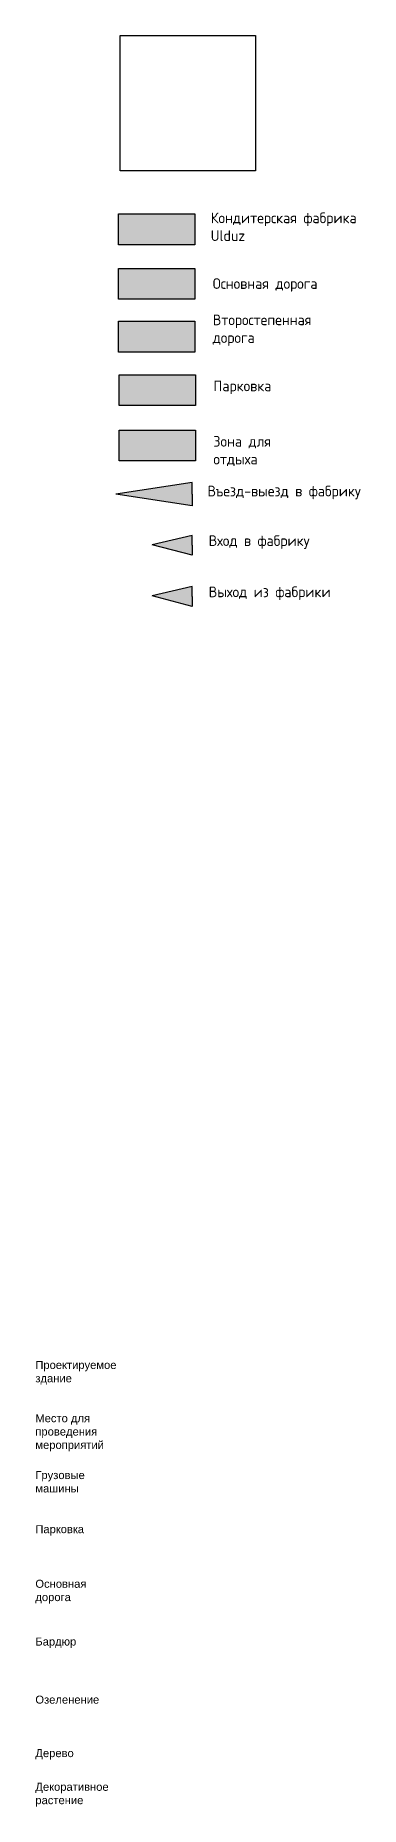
# Model space of a CAD drawing. Header units: millimetres. Extents: x -1544140 to 7445918, y -1294905 to 2019878.
# Drawn here: x 585512 to 646419, y -533383 to -201375 of the extents above; entities that cross this region are included whole.
import ezdxf

# ---------------------------------------------------------------- set-up
doc = ezdxf.new("R2010")
doc.units = ezdxf.units.MM
doc.header["$MEASUREMENT"] = 0
doc.layers.add('Plan 2', color=7, linetype='Continuous')
doc.styles.add('gost', font='GOST Common.ttf')
doc.styles.get("Standard").update_dxf_attribs({"font": 'arial.ttf'})
picture_1 = doc.add_image_def('image8.png', size_in_pixel=(600, 600))

msp = doc.modelspace()

# ---------------------------------------------------------------- hatches: boundary and pattern name
at = {"true_color": 0xffffff, "transparency": 33554687}
h = msp.add_hatch(color=7, dxfattribs=at)
h.dxf.hatch_style = 1
h.paths.add_polyline_path([(615401.1, -240606.4), (615401.1, -234849.4), (601073.9, -234849.4), (601073.9, -240606.4)])
at = {"transparency": 33554687}
h = msp.add_hatch(color=1, dxfattribs=at)
h.dxf.hatch_style = 1
h.paths.add_polyline_path([(615401.1, -250829.5), (615401.1, -245072.6), (601073.9, -245072.6), (601073.9, -250829.5)])
at = {"true_color": 0xadddf7, "transparency": 33554687}
h = msp.add_hatch(color=141, dxfattribs=at)
h.dxf.hatch_style = 1
h.paths.add_polyline_path([(615401.1, -260723.2), (615401.1, -254966.3), (601073.9, -254966.3), (601073.9, -260723.2)])
at = {"true_color": 0x939598, "transparency": 33554687}
h = msp.add_hatch(color=252, dxfattribs=at)
h.dxf.hatch_style = 1
h.paths.add_polyline_path([(615511.4, -270741.8), (615511.4, -264984.8), (601184.2, -264984.8), (601184.2, -270741.8)])
at = {"true_color": 0xafd9aa, "transparency": 33554687}
h = msp.add_hatch(color=9, dxfattribs=at)
h.dxf.hatch_style = 1
h.paths.add_polyline_path([(615511.4, -281130.3), (615511.4, -275373.4), (601184.2, -275373.4), (601184.2, -281130.3)])
at = {"transparency": 33554687}
h = msp.add_hatch(color=1, dxfattribs=at)
h.dxf.hatch_style = 1
h.paths.add_polyline_path([(614842.4, -289583.8), (614842.4, -287392.6), (614842.4, -285200.9), (600541.7, -287392.6)])
at = {"true_color": 0x000000, "transparency": 33554687}
h = msp.add_hatch(color=18, dxfattribs=at)
h.dxf.hatch_style = 1
h.paths.add_polyline_path([(607374.6, -296845.1), (614842.4, -298799.8), (614842.4, -296950.7), (614842.4, -295100.9)])
at = {"true_color": 0x76470a, "transparency": 33554687}
h = msp.add_hatch(color=36, dxfattribs=at)
h.dxf.hatch_style = 1
h.paths.add_polyline_path([(607374.6, -306448.5), (614842.4, -308403.1), (614842.4, -306554.1), (614842.4, -304704.3)])

# ---------------------------------------------------------------- linework, layer by layer
for p, q in [((614842.4, -285200.9), (600541.7, -287392.6)), ((614842.4, -287392.6), (614842.4, -285200.9)), ((614842.4, -289583.8), (600541.7, -287392.6)), ((614842.4, -287392.6), (614842.4, -285743.7)), ((614842.4, -287392.6), (614842.4, -289583.8)), ((614842.4, -295100.9), (607374.6, -296845.1)), ((614842.4, -296950.7), (614842.4, -295100.9)), ((614842.4, -298799.8), (607374.6, -296845.1)), ((614842.4, -296950.7), (614842.4, -298799.8)), ((614842.4, -304704.3), (607374.6, -306448.5)), ((614842.4, -306554.1), (614842.4, -304704.3)), ((614842.4, -308403.1), (607374.6, -306448.5)), ((614842.4, -306554.1), (614842.4, -308403.1))]:
    msp.add_line(p, q)
for points in [[(601073.9, -234849.4), (615401.1, -234849.4), (615401.1, -240606.4), (601073.9, -240606.4)], [(601073.9, -245072.6), (615401.1, -245072.6), (615401.1, -250829.5), (601073.9, -250829.5)], [(601073.9, -254966.3), (615401.1, -254966.3), (615401.1, -260723.2), (601073.9, -260723.2)], [(601184.2, -264984.8), (615511.4, -264984.8), (615511.4, -270741.8), (601184.2, -270741.8)], [(601184.2, -275373.4), (615511.4, -275373.4), (615511.4, -281130.3), (601184.2, -281130.3)]]:
    msp.add_lwpolyline(points, close=True)

# ---------------------------------------------------------------- texts
at = {"layer": 'Plan 2', "char_height": 2000, "attachment_point": 1, "style": 'gost'}
for s, width, insert in [('Кондитерская фабрика {\\fGOST Common|b0|i0|c238|p34;Ulduz}', 30056.504, (618342.8, -234580.5)), ('Основная дорога', 27520.385, (618725.9, -246888.1)), ('Второстепенная дорога', 18283.808, (618725.9, -253690.9)), ('Парковка', 18283.808, (618836.2, -266074.8)), ('Зона для отдыха', 18283.808, (618836.2, -276463.4)), ('Въезд-выезд в фабрику', 29790.585, (617741.5, -285780.6)), ('Вход в фабрику', 22401.723, (617964.4, -295080.7)), ('Выход из фабрики', 22253.742, (617964.4, -304684.1))]:
    msp.add_mtext_dynamic_manual_height_columns(s, width=width, gutter_width=6.53, heights=[0], dxfattribs=dict(at, insert=insert))
at = {"layer": 'Plan 2', "char_height": 1500, "attachment_point": 1}
for s, heights, insert in [('Проектируемое здание', [0], (585496.3, -449845.9)), ('Место для проведения мероприятий', [0], (585496.3, -459833.7)), ('Грузовые машины', [0], (585496.3, -470492.4)), ('Парковка', [957.9], (585496.3, -480632)), ('Основная дорога', [0], (585496.3, -490868.1)), ('Бардюр', [0], (585496.3, -501699.5)), ('Озеленение', [0], (585496.3, -512583.7)), ('Дерево', [0], (585496.3, -522614)), ('Декоративное растение', [0], (585496.3, -528930))]:
    msp.add_mtext_dynamic_manual_height_columns(s, width=14904.424, gutter_width=5.32, heights=heights, dxfattribs=dict(at, insert=insert))

# ---------------------------------------------------------------- pictures from other files: only their frames are drawn
at = {"color": 7, "true_color": 0xffffff}
image = msp.add_image(picture_1, insert=(601361.5, -226766.8), size_in_units=(25391.6, 25391.6), dxfattribs=at)
image.dxf.flags = 7

doc.saveas('drawing.dxf')
